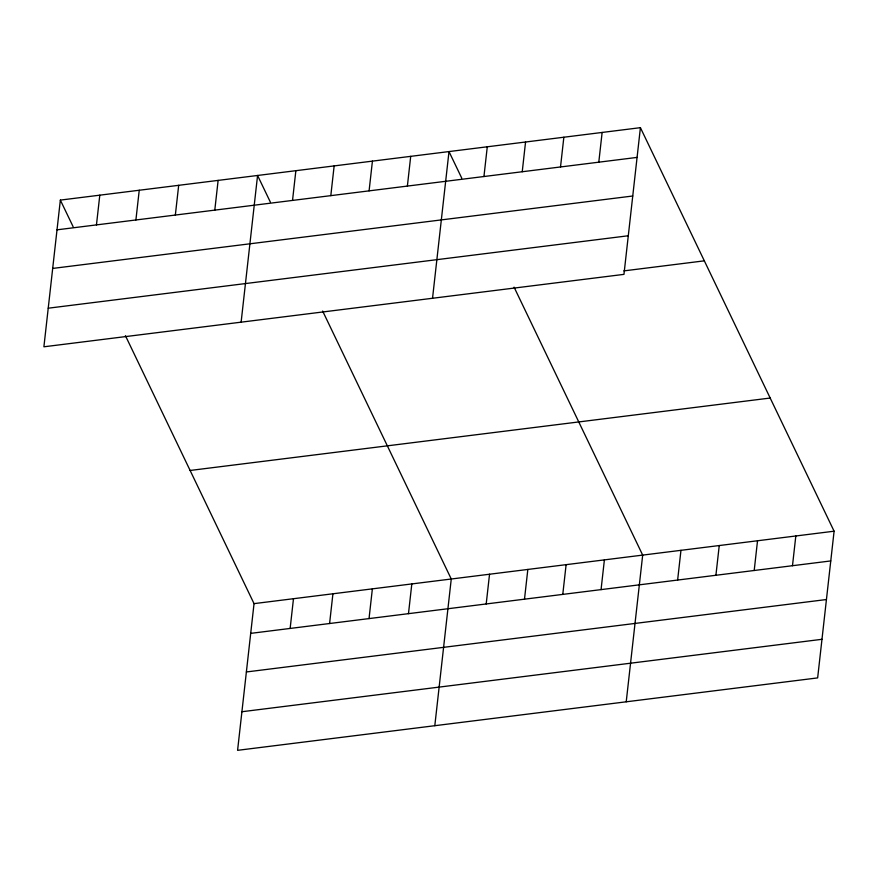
<?xml version="1.0" encoding="UTF-8"?>
<svg xmlns="http://www.w3.org/2000/svg" width="878" height="878" viewBox="0 0 878 878"><rect width="100%" height="100%" fill="white"/><g stroke="black" fill="none" stroke-linecap="round" stroke-linejoin="round"><path stroke-width="1.32" d="M60.352 200.096L43.9 346.799L623.962 274.364L640.413 127.672L60.352 200.096L73.137 226.733M96.459 224.9L99.796 195.168M135.903 219.972L139.24 190.252M175.348 215.055L178.684 185.324M214.792 210.127L218.128 180.396M241.121 322.171L257.572 175.468L270.358 202.105M292.528 200.425L295.864 170.694M125.422 335.67L254.038 603.636L237.587 750.328L817.648 677.904L834.1 531.201L640.413 127.672M330.808 195.64L334.145 165.909M290.146 628.439L293.482 598.708M369.089 190.855L372.426 161.135M329.59 623.512L332.927 593.78M407.381 186.081L410.706 156.35M369.034 618.584L372.371 588.864M432.536 298.268L448.998 151.576L461.784 178.201M408.479 613.667L411.815 583.936M483.943 176.522L487.279 146.791M434.808 725.7L451.259 579.008L322.643 311.042M522.234 171.737L525.56 142.006M486.203 603.954L489.54 574.223M560.515 166.963L563.852 137.231M524.495 599.18L527.832 569.449M598.796 162.178L602.132 132.446M562.776 594.395L566.112 564.664M601.057 589.621L604.393 559.89M626.223 701.807L642.685 555.105L514.069 287.15M677.629 580.062L680.966 550.33M715.91 575.277L719.247 545.545M754.202 570.491L757.527 540.771M792.483 565.717L795.819 535.986M57.015 229.827L637.077 157.403M52.691 268.427L632.753 196.003M48.224 308.2L628.286 235.765M623.808 270.896L704.332 260.832M190.12 470.465L770.182 398.041M254.038 603.636L834.1 531.201M250.702 633.367L830.764 560.932M246.378 671.966L826.439 599.531M241.911 711.729L821.973 639.305"/></g></svg>
